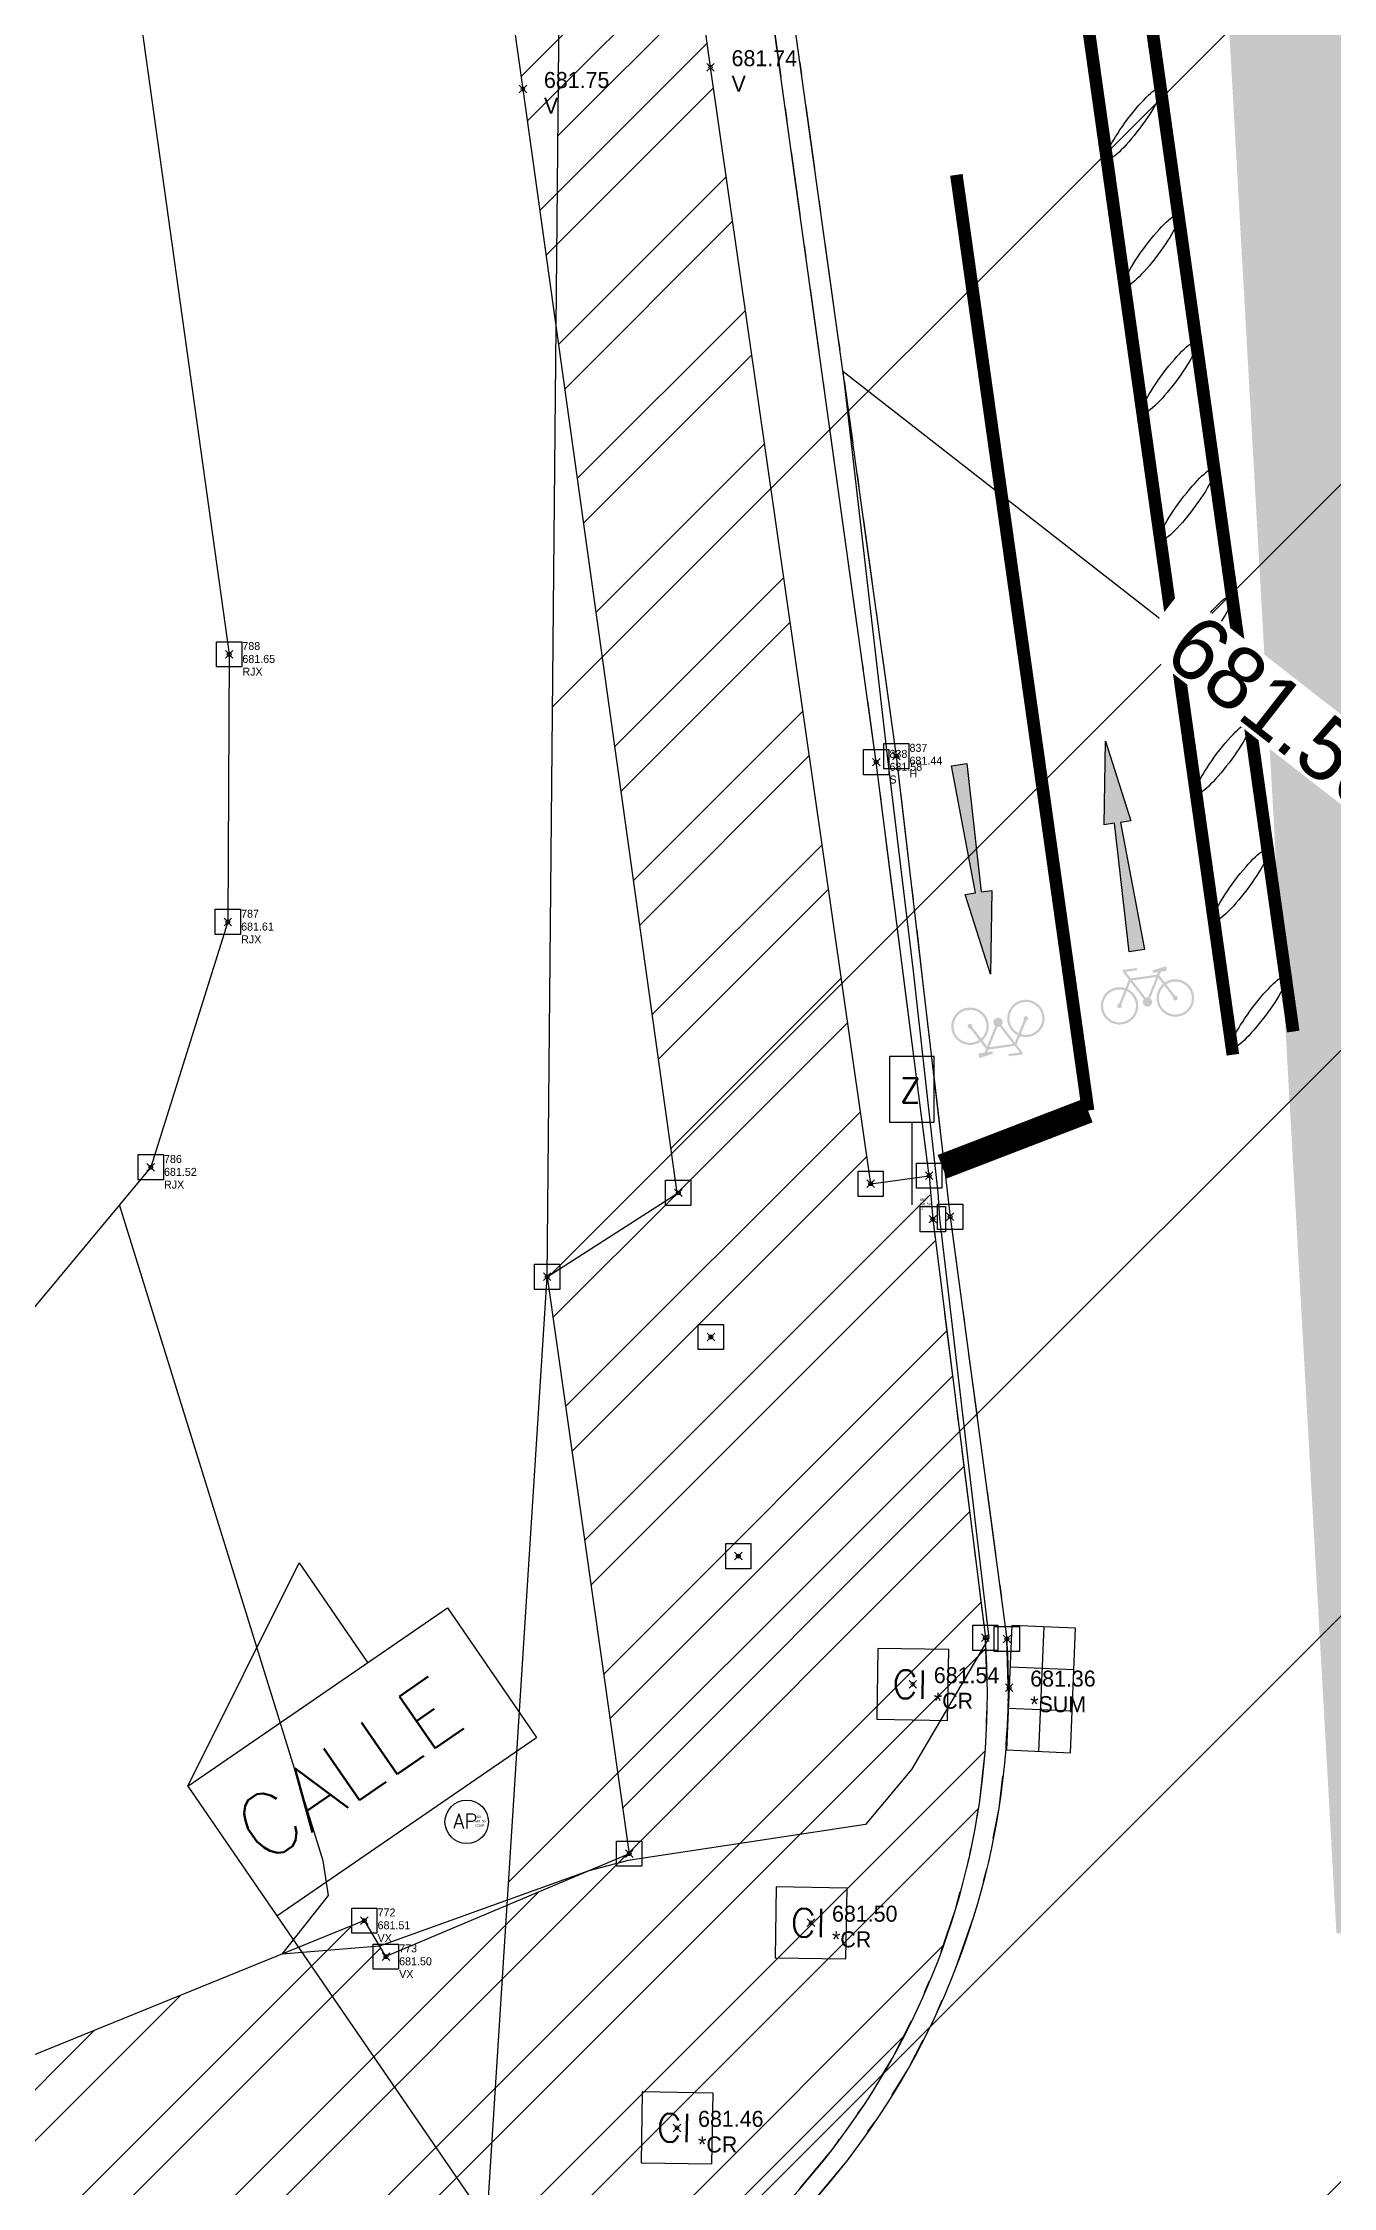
# Model space of a CAD drawing. Extents: x 350769 to 354978, y 6304672 to 6307963.
# Drawn here: x 352774.4 to 352784.64, y 6305531.52 to 6305548.54 of the extents above; entities that cross this region are included whole.
import ezdxf

# ---------------------------------------------------------------- set-up
doc = ezdxf.new("R2010")
doc.units = 0
doc.header["$PDMODE"] = 35
doc.header["$PDSIZE"] = 0.03
for name, pattern in [('CONTINUA', [0]), ('CONTINUOS', [0]), ('JPG_DASHDOT', [1, 0.5, -0.25, 0, -0.25])]:
    doc.linetypes.add(name, pattern=pattern)
doc.layers.get('0').update_dxf_attribs({"linetype": 'CONTINUOUS'})
for name, color, linetype in [('0-LEVANTAMIENTO 2020.SEP', 252, 'CONTINUOUS'), ('03_S2_Pav ext_Borde vereda', 7, 'CONTINUOUS'), ('1-PAVIMENTO', 161, 'CONTINUOUS'), ('1-REJA', 252, 'FENCELINE1'), ('1-SOLERA', 212, 'CONTINUOUS'), ('1-VEREDA', 251, 'CONTINUOUS'), ('2-ACHURADO VEREDA', 252, 'CONTINUOUS'), ('C-TINN', 5, 'CONTINUOUS'), ('C-TOPO - BORDE - 3', 7, 'CONTINUOUS'), ('C-TOPO-MINR', 8, 'CONTINUOUS'), ('ET1_ 8-DEM EXT CICLOVIA SEPARADOR', 181, 'CONTINUOUS'), ('ET1_ 8-DEM EXT DEMARCACION CICLOVIA', 181, 'CONTINUOUS'), ('TOP-URB-SOLERAS', 2, 'JPG_DASHDOT'), ('V-NODE - 2013', 4, 'CONTINUOUS'), ('V-NODE DIC 2005', 4, 'CONTINUOUS'), ('V-NODE-TEXT', 1, 'CONTINUOUS'), ('V-NODE-TEXT 2013', 2, 'CONTINUOUS'), ('V-NODE-TEXT DIC 2005', 2, 'CONTINUOUS'), ('Z-CIAP', 253, 'CONTINUOUS'), ('Z-CR', 253, 'CONTINUOUS'), ('Z-SUM', 253, 'CONTINUOUS'), ('Z-Z', 253, 'CONTINUOUS'), ('Z-ZC', 253, 'CONTINUOUS')]:
    doc.layers.add(name, color=color, linetype=linetype)
doc.layers.add('0_ASD_TOPOGRAFIA_ELEMENTOS', color=7, linetype='CONTINUOS', lineweight=5, true_color=0xbdbdbd)
doc.styles.add('ROMANS', font='romans.shx', dxfattribs={"width": 0.65})
doc.linetypes.add('FENCELINE1', pattern='A,6.35,-2.54,[133,ltypeshp.shx,S=2.54,R=0,X=-2.54,Y=0],-2.54,25.4', length=36.83)

# ---------------------------------------------------------------- blocks, each defined once
blk = doc.blocks.new('CR')
at = {"layer": 'Z-CR', "color": 9, "true_color": 0xbdbdbd}
for p, q in [((-1.125, 1.125), (-1.125, -1.125)), ((1.125, 1.125), (-1.125, 1.125)), ((1.125, -1.125), (1.125, 1.125)), ((-1.125, -1.125), (1.125, -1.125))]:
    blk.add_line(p, q, dxfattribs=at)
at = {"layer": 'Z-CR', "color": 9, "true_color": 0xbdbdbd, "style": 'ROMANS'}
blk.add_text('CI', height=0.9, dxfattribs=at).set_placement((-0.651, -0.452))
blk = doc.blocks.new('SUM')
at = {"layer": 'Z-SUM', "color": 9, "true_color": 0xbdbdbd}
for p, q in [((-1.498, 1.535), (-1.498, 0)), ((1.498, 1.535), (-1.498, 1.535)), ((-0.499, 1.535), (-0.499, 0)), ((0.499, 1.535), (0.499, 0)), ((1.498, 0), (1.498, 1.535)), ((-1.498, 0.768), (1.498, 0.768)), ((-1.498, 0), (1.498, 0))]:
    blk.add_line(p, q, dxfattribs=at)
blk.add_point((0, 0), dxfattribs=at)
blk = doc.blocks.new('ZC')
at = {"layer": 'Z-ZC'}
for p, q in [((0, 4.25), (1.732, 5.211)), ((1.732, 5.211), (1.732, 4.25)), ((0, 4.25), (2.5, 4.25)), ((0, 4.25), (0, 3)), ((2.5, 4.25), (2.5, 3)), ((0, 3), (2.5, 3))]:
    blk.add_line(p, q, dxfattribs=at)
blk.add_lwpolyline([(0, 3), (0, 0)], dxfattribs=at)
at = {"layer": 'Z-ZC', "style": 'ROMANS'}
blk.add_text('CALLE', height=0.5, dxfattribs=at).set_placement((0.138, 3.386))
blk = doc.blocks.new('*U161', base_point=(352776.949, 6305533.635))
at = {"layer": 'V-NODE - 2013', "lineweight": -2}
blk.add_point((352776.949, 6305533.635), dxfattribs=at)
at = {"layer": 'V-NODE-TEXT 2013', "linetype": 'ByBlock', "char_height": 0.0635}
for s, insert, attachment_point in [('772', (352777.054, 6305533.668), 7), ('VX', (352777.054, 6305533.529), 1), ('681.51', (352777.054, 6305533.63), 1)]:
    blk.add_mtext(s, dxfattribs=dict(at, insert=insert, attachment_point=attachment_point))
blk = doc.blocks.new('*U162', base_point=(352777.12, 6305533.349))
at = {"layer": 'V-NODE - 2013', "lineweight": -2}
blk.add_point((352777.12, 6305533.349), dxfattribs=at)
at = {"layer": 'V-NODE-TEXT 2013', "linetype": 'ByBlock', "char_height": 0.0635}
for s, insert, attachment_point in [('773', (352777.225, 6305533.382), 7), ('VX', (352777.225, 6305533.243), 1), ('681.50', (352777.225, 6305533.344), 1)]:
    blk.add_mtext(s, dxfattribs=dict(at, insert=insert, attachment_point=attachment_point))
blk = doc.blocks.new('*U251', base_point=(352781.011, 6305542.829))
at = {"layer": 'V-NODE - 2013', "lineweight": -2}
blk.add_point((352781.011, 6305542.829), dxfattribs=at)
at = {"layer": 'V-NODE-TEXT 2013', "linetype": 'ByBlock', "char_height": 0.0635}
for s, insert, attachment_point in [('838', (352781.116, 6305542.862), 7), ('S', (352781.116, 6305542.723), 1), ('681.58', (352781.116, 6305542.824), 1)]:
    blk.add_mtext(s, dxfattribs=dict(at, insert=insert, attachment_point=attachment_point))
blk = doc.blocks.new('*U254', base_point=(352775.254, 6305539.614))
at = {"layer": 'V-NODE - 2013', "lineweight": -2}
blk.add_point((352775.254, 6305539.614), dxfattribs=at)
at = {"layer": 'V-NODE-TEXT 2013', "linetype": 'ByBlock', "char_height": 0.0635}
for s, insert, attachment_point in [('786', (352775.359, 6305539.647), 7), ('681.52', (352775.359, 6305539.609), 1), ('RJX', (352775.359, 6305539.508), 1)]:
    blk.add_mtext(s, dxfattribs=dict(at, insert=insert, attachment_point=attachment_point))
blk = doc.blocks.new('*U255', base_point=(352775.866, 6305541.561))
at = {"layer": 'V-NODE - 2013', "lineweight": -2}
blk.add_point((352775.866, 6305541.561), dxfattribs=at)
at = {"layer": 'V-NODE-TEXT 2013', "linetype": 'ByBlock', "char_height": 0.0635}
for s, insert, attachment_point in [('787', (352775.971, 6305541.594), 7), ('681.61', (352775.971, 6305541.556), 1), ('RJX', (352775.971, 6305541.455), 1)]:
    blk.add_mtext(s, dxfattribs=dict(at, insert=insert, attachment_point=attachment_point))
blk = doc.blocks.new('*U256', base_point=(352775.876, 6305543.685))
at = {"layer": 'V-NODE - 2013', "lineweight": -2}
blk.add_point((352775.876, 6305543.685), dxfattribs=at)
at = {"layer": 'V-NODE-TEXT 2013', "linetype": 'ByBlock', "char_height": 0.0635}
for s, insert, attachment_point in [('788', (352775.981, 6305543.718), 7), ('681.65', (352775.981, 6305543.68), 1), ('RJX', (352775.981, 6305543.579), 1)]:
    blk.add_mtext(s, dxfattribs=dict(at, insert=insert, attachment_point=attachment_point))
blk = doc.blocks.new('*U397', base_point=(352781.17, 6305542.877))
at = {"layer": 'V-NODE - 2013', "lineweight": -2}
blk.add_point((352781.17, 6305542.877), dxfattribs=at)
at = {"layer": 'V-NODE-TEXT 2013', "linetype": 'ByBlock', "char_height": 0.0635}
for s, insert, attachment_point in [('837', (352781.275, 6305542.91), 7), ('681.44', (352781.275, 6305542.872), 1), ('H', (352781.275, 6305542.771), 1)]:
    blk.add_mtext(s, dxfattribs=dict(at, insert=insert, attachment_point=attachment_point))
blk = doc.blocks.new('Z')
for p, q in [((0.81, 5.399), (-0.81, 5.399)), ((-0.81, 5.399), (-0.81, 3)), ((0.81, 3), (0.81, 5.399)), ((-0.81, 3), (0.81, 3)), ((0, 3), (0, 0))]:
    blk.add_line(p, q)
at = {"style": 'ROMANS'}
blk.add_text('Z', height=0.9, rotation=360, dxfattribs=at).set_placement((-0.437, 3.706))
blk = doc.blocks.new('*U743', base_point=(352781.293, 6305539.317))
at = {"layer": 'Z-Z', "linetype": 'ByBlock', "lineweight": -2, "xscale": 0.2179037244193388, "yscale": 0.2179037244193388, "zscale": 0.2179037244193388}
blk.add_blockref('Z', (352781.293, 6305539.317), dxfattribs=at)
at = {"layer": 'V-NODE-TEXT', "linetype": 'ByBlock', "char_height": 0.02}
for s, insert, attachment_point in [('662', (352781.358, 6305539.357), 4), ('681.59', (352781.358, 6305539.332), 1), ('°Z', (352781.358, 6305539.287), 4)]:
    blk.add_mtext(s, dxfattribs=dict(at, insert=insert, attachment_point=attachment_point))
blk = doc.blocks.new('CIAP')
at = {"layer": 'Z-CIAP', "color": 9, "true_color": 0xbdbdbd}
blk.add_circle((0, 0), 1.2, dxfattribs=at)
at = {"layer": 'Z-CIAP', "color": 9, "true_color": 0xbdbdbd, "style": 'ROMANS'}
blk.add_text('AP', height=0.8, dxfattribs=at).set_placement((-0.75, -0.36))
blk = doc.blocks.new('*U792', base_point=(352777.761, 6305534.419))
at = {"layer": 'Z-CIAP', "linetype": 'ByBlock', "lineweight": -2, "xscale": 0.1434531147387305, "yscale": 0.1434531147387305, "zscale": 0.1434531147387305}
blk.add_blockref('CIAP', (352777.761, 6305534.419), dxfattribs=at)
at = {"layer": 'V-NODE-TEXT', "linetype": 'ByBlock', "char_height": 0.02}
for s, insert, attachment_point in [('663', (352777.826, 6305534.459), 4), ('681.55', (352777.826, 6305534.434), 1), ('°CIAP', (352777.826, 6305534.389), 4)]:
    blk.add_mtext(s, dxfattribs=dict(at, insert=insert, attachment_point=attachment_point))
blk = doc.blocks.new('A$C528D0449')
blk.add_lwpolyline([(0.655, -0.025), (0.655, -0.109), (0, 0), (0.655, 0.104), (0.656, 0.021), (1.68, 0.062), (1.68, -0.062)], close=True)
for points in [[(0, 0), (0.655, 0.104), (0.655, -0.109), (0.655, -0.025)], [(0.655, -0.025), (0.656, 0.021), (1.68, -0.062), (1.68, 0.062)]]:
    blk.add_solid(points)
blk = doc.blocks.new('BIKE')
at = {"linetype": 'Continuous'}
h = blk.add_hatch(color=256, dxfattribs=at)
h.paths.add_polyline_path([(0.029, 0.008, 1), (-0.045, 0.008, 1)])
h.paths.add_polyline_path([(-0.213, 0.008, 1), (-0.25, 0.008, 1)])
h.paths.add_polyline_path([(0.235, 0.008, 1), (0.197, 0.008, 1)])
edge = h.paths.add_edge_path()
edge.add_line((-0.055, 0.287), (-0.167, 0.287))
edge.add_line((-0.167, 0.287), (-0.167, 0.269))
edge.add_line((-0.167, 0.269), (-0.13, 0.204))
edge.add_line((-0.13, 0.204), (-0.232, 0.026))
edge.add_arc((-0.231, 0.008), 0.0187, 30.6322, 90.0977, ccw=False)
edge.add_line((-0.215, 0.017), (-0.119, 0.185))
edge.add_line((-0.119, 0.185), (-0.033, 0.035))
edge.add_line((-0.033, 0.035), (-0.018, 0.044))
edge.add_line((-0.018, 0.044), (-0.103, 0.194))
edge.add_line((-0.103, 0.194), (0.088, 0.194))
edge.add_line((0.088, 0.194), (0.002, 0.043))
edge.add_line((0.002, 0.043), (0.018, 0.034))
edge.add_line((0.018, 0.034), (0.104, 0.185))
edge.add_line((0.104, 0.185), (0.2, 0.017))
edge.add_arc((0.216, 0.008), 0.0186, 89.9724, 149.3243, ccw=False)
edge.add_line((0.216, 0.026), (0.115, 0.204))
edge.add_line((0.115, 0.204), (0.131, 0.231))
edge.add_line((0.131, 0.231), (0.179, 0.231))
edge.add_line((0.179, 0.231), (0.179, 0.269))
edge.add_line((0.179, 0.269), (0.067, 0.25))
edge.add_line((0.067, 0.25), (0.067, 0.231))
edge.add_line((0.067, 0.231), (0.109, 0.231))
edge.add_line((0.109, 0.231), (0.098, 0.212))
edge.add_line((0.098, 0.212), (-0.114, 0.212))
edge.add_line((-0.114, 0.212), (-0.145, 0.269))
edge.add_line((-0.145, 0.269), (-0.055, 0.269))
edge.add_line((-0.055, 0.269), (-0.055, 0.287))
h = blk.add_hatch(color=256, dxfattribs=at)
h.paths.add_polyline_path([(-0.38, 0.008, 1), (-0.083, 0.008, 1)])
h.paths.add_polyline_path([(-0.101, 0.008, -1), (-0.362, 0.008, -1)], flags=16)
h.paths.add_polyline_path([(-0.213, 0.008, -1), (-0.25, 0.008, -1)], flags=0)
h.paths.add_polyline_path([(0.067, 0.008, 1), (0.365, 0.008, 1)])
h.paths.add_polyline_path([(0.347, 0.008, -1), (0.085, 0.008, -1)], flags=16)
h.paths.add_polyline_path([(0.235, 0.008, -1), (0.197, 0.008, -1)], flags=0)
blk = doc.blocks.new('SEPA')
at = {"linetype": 'ByBlock'}
blk.add_ellipse((0, 0), major_axis=(-0.25, 0.25), ratio=0.169706, start_param=-1.570796, end_param=4.712389, dxfattribs=at)
blk = doc.blocks.new('*U1327')
at = {"color": 0, "linetype": 'ByBlock', "lineweight": -2, "transparency": 16777216}
blk.add_point((0, 0), dxfattribs=at)
blk = doc.blocks.new('*U1932', base_point=(352779.756, 6305548.287))
at = {"layer": 'V-NODE-TEXT DIC 2005', "linetype": 'ByBlock', "char_height": 0.127}
for s, insert, attachment_point in [('681.74', (352779.923, 6305548.358), 4), ('V', (352779.923, 6305548.219), 1)]:
    blk.add_mtext(s, dxfattribs=dict(at, insert=insert, attachment_point=attachment_point))
blk = doc.blocks.new('*U1933', base_point=(352779.756, 6305548.287))
at = {"layer": 'V-NODE-TEXT DIC 2005', "color": 2, "lineweight": -2}
blk.add_blockref('*U1932', (352779.756, 6305548.287), dxfattribs=at)
blk = doc.blocks.new('*U1930', base_point=(352778.267, 6305548.114))
at = {"layer": 'V-NODE-TEXT DIC 2005', "linetype": 'ByBlock', "char_height": 0.127}
for s, insert, attachment_point in [('681.75', (352778.434, 6305548.185), 4), ('V', (352778.434, 6305548.046), 1)]:
    blk.add_mtext(s, dxfattribs=dict(at, insert=insert, attachment_point=attachment_point))
blk = doc.blocks.new('*U1931', base_point=(352778.267, 6305548.114))
at = {"layer": 'V-NODE-TEXT DIC 2005', "color": 2, "lineweight": -2}
blk.add_blockref('*U1930', (352778.267, 6305548.114), dxfattribs=at)
blk = doc.blocks.new('*U1554', base_point=(352781.361, 6305535.454))
at = {"layer": 'V-NODE-TEXT DIC 2005', "linetype": 'ByBlock', "char_height": 0.127}
for s, insert, attachment_point in [('681.54', (352781.528, 6305535.525), 4), ('*CR', (352781.528, 6305535.386), 1)]:
    blk.add_mtext(s, dxfattribs=dict(at, insert=insert, attachment_point=attachment_point))
blk = doc.blocks.new('*U1555', base_point=(352781.361, 6305535.454))
at = {"layer": 'V-NODE-TEXT DIC 2005', "color": 2, "lineweight": -2}
blk.add_blockref('*U1554', (352781.361, 6305535.454), dxfattribs=at)
blk = doc.blocks.new('*U1552', base_point=(352780.554, 6305533.561))
at = {"layer": 'V-NODE-TEXT DIC 2005', "linetype": 'ByBlock', "char_height": 0.127}
for s, insert, attachment_point in [('681.50', (352780.721, 6305533.632), 4), ('*CR', (352780.721, 6305533.493), 1)]:
    blk.add_mtext(s, dxfattribs=dict(at, insert=insert, attachment_point=attachment_point))
blk = doc.blocks.new('*U1553', base_point=(352780.554, 6305533.561))
at = {"layer": 'V-NODE-TEXT DIC 2005', "color": 2, "lineweight": -2}
blk.add_blockref('*U1552', (352780.554, 6305533.561), dxfattribs=at)
blk = doc.blocks.new('*U1528', base_point=(352779.491, 6305531.933))
at = {"layer": 'V-NODE-TEXT DIC 2005', "linetype": 'ByBlock', "char_height": 0.127}
for s, insert, attachment_point in [('681.46', (352779.658, 6305532.004), 4), ('*CR', (352779.658, 6305531.865), 1)]:
    blk.add_mtext(s, dxfattribs=dict(at, insert=insert, attachment_point=attachment_point))
blk = doc.blocks.new('*U1529', base_point=(352779.491, 6305531.933))
at = {"layer": 'V-NODE-TEXT DIC 2005', "color": 2, "lineweight": -2}
blk.add_blockref('*U1528', (352779.491, 6305531.933), dxfattribs=at)
blk = doc.blocks.new('*U1386', base_point=(352782.126, 6305535.427))
at = {"layer": 'V-NODE-TEXT DIC 2005', "linetype": 'ByBlock', "char_height": 0.127}
for s, insert, attachment_point in [('681.36', (352782.293, 6305535.498), 4), ('*SUM', (352782.293, 6305535.359), 1)]:
    blk.add_mtext(s, dxfattribs=dict(at, insert=insert, attachment_point=attachment_point))
blk = doc.blocks.new('*U1387', base_point=(352782.126, 6305535.427))
at = {"layer": 'V-NODE-TEXT DIC 2005', "color": 2, "lineweight": -2}
blk.add_blockref('*U1386', (352782.126, 6305535.427), dxfattribs=at)
blk = doc.blocks.new('*U4400', base_point=(352776.949, 6305533.635))
at = {"layer": 'V-NODE - 2013', "lineweight": -2}
blk.add_point((352776.949, 6305533.635), dxfattribs=at)
at = {"layer": 'V-NODE-TEXT 2013', "linetype": 'ByBlock', "char_height": 0.0635}
for s, insert, attachment_point in [('772', (352777.054, 6305533.668), 7), ('VX', (352777.054, 6305533.529), 1), ('681.51', (352777.054, 6305533.63), 1)]:
    blk.add_mtext(s, dxfattribs=dict(at, insert=insert, attachment_point=attachment_point))
blk = doc.blocks.new('*U4401', base_point=(352777.12, 6305533.349))
at = {"layer": 'V-NODE - 2013', "lineweight": -2}
blk.add_point((352777.12, 6305533.349), dxfattribs=at)
at = {"layer": 'V-NODE-TEXT 2013', "linetype": 'ByBlock', "char_height": 0.0635}
for s, insert, attachment_point in [('773', (352777.225, 6305533.382), 7), ('VX', (352777.225, 6305533.243), 1), ('681.50', (352777.225, 6305533.344), 1)]:
    blk.add_mtext(s, dxfattribs=dict(at, insert=insert, attachment_point=attachment_point))
blk = doc.blocks.new('*U4497', base_point=(352781.011, 6305542.829))
at = {"layer": 'V-NODE - 2013', "lineweight": -2}
blk.add_point((352781.011, 6305542.829), dxfattribs=at)
at = {"layer": 'V-NODE-TEXT 2013', "linetype": 'ByBlock', "char_height": 0.0635}
for s, insert, attachment_point in [('838', (352781.116, 6305542.862), 7), ('S', (352781.116, 6305542.723), 1), ('681.58', (352781.116, 6305542.824), 1)]:
    blk.add_mtext(s, dxfattribs=dict(at, insert=insert, attachment_point=attachment_point))
blk = doc.blocks.new('*U4500', base_point=(352775.254, 6305539.614))
at = {"layer": 'V-NODE - 2013', "lineweight": -2}
blk.add_point((352775.254, 6305539.614), dxfattribs=at)
at = {"layer": 'V-NODE-TEXT 2013', "linetype": 'ByBlock', "char_height": 0.0635}
for s, insert, attachment_point in [('786', (352775.359, 6305539.647), 7), ('681.52', (352775.359, 6305539.609), 1), ('RJX', (352775.359, 6305539.508), 1)]:
    blk.add_mtext(s, dxfattribs=dict(at, insert=insert, attachment_point=attachment_point))
blk = doc.blocks.new('*U4501', base_point=(352775.866, 6305541.561))
at = {"layer": 'V-NODE - 2013', "lineweight": -2}
blk.add_point((352775.866, 6305541.561), dxfattribs=at)
at = {"layer": 'V-NODE-TEXT 2013', "linetype": 'ByBlock', "char_height": 0.0635}
for s, insert, attachment_point in [('787', (352775.971, 6305541.594), 7), ('681.61', (352775.971, 6305541.556), 1), ('RJX', (352775.971, 6305541.455), 1)]:
    blk.add_mtext(s, dxfattribs=dict(at, insert=insert, attachment_point=attachment_point))
blk = doc.blocks.new('*U4502', base_point=(352775.876, 6305543.685))
at = {"layer": 'V-NODE - 2013', "lineweight": -2}
blk.add_point((352775.876, 6305543.685), dxfattribs=at)
at = {"layer": 'V-NODE-TEXT 2013', "linetype": 'ByBlock', "char_height": 0.0635}
for s, insert, attachment_point in [('788', (352775.981, 6305543.718), 7), ('681.65', (352775.981, 6305543.68), 1), ('RJX', (352775.981, 6305543.579), 1)]:
    blk.add_mtext(s, dxfattribs=dict(at, insert=insert, attachment_point=attachment_point))
blk = doc.blocks.new('*U4646', base_point=(352781.17, 6305542.877))
at = {"layer": 'V-NODE - 2013', "lineweight": -2}
blk.add_point((352781.17, 6305542.877), dxfattribs=at)
at = {"layer": 'V-NODE-TEXT 2013', "linetype": 'ByBlock', "char_height": 0.0635}
for s, insert, attachment_point in [('837', (352781.275, 6305542.91), 7), ('681.44', (352781.275, 6305542.872), 1), ('H', (352781.275, 6305542.771), 1)]:
    blk.add_mtext(s, dxfattribs=dict(at, insert=insert, attachment_point=attachment_point))
blk = doc.blocks.new('*U5022', base_point=(352781.293, 6305539.317))
at = {"layer": 'Z-Z', "linetype": 'ByBlock', "lineweight": -2, "xscale": 0.2179037244193388, "yscale": 0.2179037244193388, "zscale": 0.2179037244193388}
blk.add_blockref('Z', (352781.293, 6305539.317), dxfattribs=at)
at = {"layer": 'V-NODE-TEXT', "linetype": 'ByBlock', "char_height": 0.02}
for s, insert, attachment_point in [('662', (352781.358, 6305539.357), 4), ('681.59', (352781.358, 6305539.332), 1), ('°Z', (352781.358, 6305539.287), 4)]:
    blk.add_mtext(s, dxfattribs=dict(at, insert=insert, attachment_point=attachment_point))
blk = doc.blocks.new('*U5071', base_point=(352777.761, 6305534.419))
at = {"layer": 'Z-CIAP', "linetype": 'ByBlock', "lineweight": -2, "xscale": 0.1434531147387305, "yscale": 0.1434531147387305, "zscale": 0.1434531147387305}
blk.add_blockref('CIAP', (352777.761, 6305534.419), dxfattribs=at)
at = {"layer": 'V-NODE-TEXT', "linetype": 'ByBlock', "char_height": 0.02}
for s, insert, attachment_point in [('663', (352777.826, 6305534.459), 4), ('681.55', (352777.826, 6305534.434), 1), ('°CIAP', (352777.826, 6305534.389), 4)]:
    blk.add_mtext(s, dxfattribs=dict(at, insert=insert, attachment_point=attachment_point))
blk = doc.blocks.new('TOPOGRAFIA')
at = {"layer": '1-PAVIMENTO', "color": 9, "true_color": 0xbdbdbd, "flags": 128}
for points in [[(390635.813, 6302579.761), (390647.518, 6302584.464), (390663.399, 6302590.731, -0.06016), (390676.007, 6302594.225), (390694.28, 6302596.797), (390717.243, 6302599.992), (390735.728, 6302602.558), (390756.301, 6302605.422, -0.083561), (390768.736, 6302603.378, -0.216582), (390773.077, 6302600.019), (390773.206, 6302599.275), (390773.222, 6302599.256), (390775.006, 6302586.612), (390777.159, 6302571.136), (390779.322, 6302556.152), (390781.17, 6302542.877), (390781.598, 6302539.221)], [(390778.751, 6302530.032, 0.296782), (390782.048, 6302535.87, 0.30076)]]:
    blk.add_lwpolyline(points, format="xyb", dxfattribs=at)
blk.add_lwpolyline([(390781.598, 6302539.221), (390782.048, 6302535.87)], dxfattribs=at)
at = {"layer": '1-REJA', "color": 9, "true_color": 0xbdbdbd, "flags": 128}
blk.add_lwpolyline([(390617.874, 6302564.101), (390623.121, 6302567.639), (390630.809, 6302571.84), (390636.519, 6302574.549), (390647.519, 6302578.903), (390655.174, 6302581.999), (390662.884, 6302584.895), (390664.622, 6302585.451), (390670.811, 6302587.388), (390678.239, 6302589.316), (390682.657, 6302590.056), (390686.927, 6302590.717), (390697.544, 6302592.228), (390711.414, 6302594.106), (390725.734, 6302596.126), (390738.984, 6302597.943), (390752.1, 6302599.747), (390756.091, 6302599.956), (390758.713, 6302599.53), (390766.266, 6302597.729), (390767.867, 6302596.473), (390768.733, 6302594.649), (390769.993, 6302585.57), (390771.631, 6302574.23), (390772.485, 6302568.265), (390774.129, 6302556.217), (390775.876, 6302543.685), (390775.866, 6302541.561), (390775.254, 6302539.614), (390773.933, 6302538.027), (390772.121, 6302537.026), (390761.679, 6302533.001), (390749.581, 6302528.273, -0.439912), (390747.382, 6302529.771), (390747.416, 6302530.903)], format="xyb", dxfattribs=at)
at = {"layer": '1-SOLERA', "color": 9, "true_color": 0xbdbdbd, "flags": 128}
for points in [[(390781.431, 6302539.547), (390781.011, 6302542.829), (390779.158, 6302556.166), (390777.019, 6302571.077), (390774.867, 6302586.537), (390773.054, 6302599.225), (390772.814, 6302599.853), (390772.676, 6302599.767, 0.218521), (390768.712, 6302602.964, 0.079407), (390756.356, 6302605.005), (390735.709, 6302602.051), (390716.646, 6302599.451), (390694.262, 6302596.344), (390676.055, 6302593.81, 0.060763), (390663.524, 6302590.306), (390647.586, 6302583.967), (390636.008, 6302579.363)], [(390778.682, 6302530.165, 0.30076), (390781.877, 6302535.88, 15.002174)]]:
    blk.add_lwpolyline(points, format="xyb", dxfattribs=at)
blk.add_lwpolyline([(390781.431, 6302539.547), (390781.46, 6302539.202), (390781.877, 6302535.88)], dxfattribs=at)
at = {"layer": '1-VEREDA', "color": 9, "true_color": 0xbdbdbd}
blk.add_line((390778.4, 6302538.745), (390779.051, 6302534.166), dxfattribs=at)
at = {"layer": '1-VEREDA', "color": 9, "true_color": 0xbdbdbd, "flags": 128}
for points in [[(390780.967, 6302539.483), (390779.696, 6302548.344), (390777.83, 6302561.778), (390775.967, 6302574.833)], [(390774.502, 6302574.654), (390776.311, 6302561.585), (390778.207, 6302548.17), (390779.428, 6302539.41)], [(390780.967, 6302539.483), (390781.431, 6302539.547)], [(390778.4, 6302538.745), (390779.44, 6302539.411)], [(390779.051, 6302534.166), (390777.12, 6302533.349), (390776.949, 6302533.635), (390767.175, 6302529.661), (390757.695, 6302525.376), (390748.002, 6302520.893), (390737.888, 6302516.144), (390730.032, 6302512.591), (390725.232, 6302511.131), (390711.741, 6302505.751), (390701.822, 6302501.812), (390688.808, 6302496.674), (390675.378, 6302491.326)]]:
    blk.add_lwpolyline(points, dxfattribs=at)
at = {"layer": 'C-TINN', "color": 9, "linetype": 'Continuous', "lineweight": -3, "true_color": 0xbdbdbd}
for points, elevation in [([(390775.776, 6302543.585), (390775.776, 6302543.785), (390775.976, 6302543.785), (390775.976, 6302543.585), (390775.776, 6302543.585)], 681.649), ([(390780.911, 6302542.729), (390780.911, 6302542.929), (390781.111, 6302542.929), (390781.111, 6302542.729), (390780.911, 6302542.729)], 681.579), ([(390781.07, 6302542.777), (390781.07, 6302542.977), (390781.27, 6302542.977), (390781.27, 6302542.777), (390781.07, 6302542.777)], 681.44), ([(390775.766, 6302541.461), (390775.766, 6302541.661), (390775.966, 6302541.661), (390775.966, 6302541.461), (390775.766, 6302541.461)], 681.606), ([(390775.154, 6302539.514), (390775.154, 6302539.714), (390775.354, 6302539.714), (390775.354, 6302539.514), (390775.154, 6302539.514)], 681.523), ([(390781.331, 6302539.447), (390781.331, 6302539.647), (390781.531, 6302539.647), (390781.531, 6302539.447), (390781.331, 6302539.447)], 681.557), ([(390779.34, 6302539.311), (390779.34, 6302539.511), (390779.54, 6302539.511), (390779.54, 6302539.311), (390779.34, 6302539.311)], 681.645), ([(390780.867, 6302539.383), (390780.867, 6302539.583), (390781.067, 6302539.583), (390781.067, 6302539.383), (390780.867, 6302539.383)], 681.593), ([(390781.36, 6302539.102), (390781.36, 6302539.302), (390781.56, 6302539.302), (390781.56, 6302539.102), (390781.36, 6302539.102)], 681.549), ([(390781.498, 6302539.121), (390781.498, 6302539.321), (390781.698, 6302539.321), (390781.698, 6302539.121), (390781.498, 6302539.121)], 681.418), ([(390778.3, 6302538.645), (390778.3, 6302538.845), (390778.5, 6302538.845), (390778.5, 6302538.645), (390778.3, 6302538.645)], 681.665), ([(390779.599, 6302538.167), (390779.599, 6302538.367), (390779.799, 6302538.367), (390779.799, 6302538.167), (390779.599, 6302538.167)], 681.615), ([(390779.817, 6302536.428), (390779.817, 6302536.628), (390780.017, 6302536.628), (390780.017, 6302536.428), (390779.817, 6302536.428)], 681.593), ([(390781.777, 6302535.78), (390781.777, 6302535.98), (390781.977, 6302535.98), (390781.977, 6302535.78), (390781.777, 6302535.78)], 681.526), ([(390781.948, 6302535.77), (390781.948, 6302535.97), (390782.148, 6302535.97), (390782.148, 6302535.77), (390781.948, 6302535.77)], 681.365), ([(390778.951, 6302534.066), (390778.951, 6302534.266), (390779.151, 6302534.266), (390779.151, 6302534.066), (390778.951, 6302534.066)], 681.501), ([(390776.849, 6302533.535), (390776.849, 6302533.735), (390777.049, 6302533.735), (390777.049, 6302533.535), (390776.849, 6302533.535)], 681.512), ([(390777.02, 6302533.249), (390777.02, 6302533.449), (390777.22, 6302533.449), (390777.22, 6302533.249), (390777.02, 6302533.249)], 681.495)]:
    blk.add_lwpolyline(points, dxfattribs=dict(at, elevation=elevation))
for p in [(390775.876, 6302543.685, 681.649), (390781.17, 6302542.877, 681.44), (390781.011, 6302542.829, 681.579), (390775.866, 6302541.561, 681.606), (390775.254, 6302539.614, 681.523), (390780.967, 6302539.483, 681.593), (390781.431, 6302539.547, 681.557), (390779.44, 6302539.411, 681.645), (390781.46, 6302539.202, 681.549), (390781.598, 6302539.221, 681.418), (390778.4, 6302538.745, 681.665), (390779.699, 6302538.267, 681.615), (390779.917, 6302536.528, 681.593), (390781.877, 6302535.88, 681.526), (390782.048, 6302535.87, 681.365), (390779.051, 6302534.166, 681.501), (390776.949, 6302533.635, 681.512), (390777.12, 6302533.349, 681.495)]:
    blk.add_point(p, dxfattribs=at)
at = {"layer": 'C-TOPO - BORDE - 3', "color": 9, "true_color": 0xbdbdbd, "elevation": 679.37, "flags": 128}
blk.add_lwpolyline([(390771.631, 6302574.23), (390772.485, 6302568.265), (390774.129, 6302556.217), (390775.876, 6302543.685), (390775.866, 6302541.561), (390775.254, 6302539.614), (390773.933, 6302538.027), (390772.121, 6302537.026), (390761.679, 6302533.001), (390749.581, 6302528.273), (390748.002, 6302520.893), (390737.888, 6302516.144), (390730.032, 6302512.591), (390725.232, 6302511.131), (390711.741, 6302505.751), (390701.822, 6302501.812), (390688.808, 6302496.674), (390675.378, 6302491.326)], dxfattribs=at)
at = {"layer": 'C-TOPO-MINR', "color": 9, "linetype": 'Continuous', "lineweight": -3, "true_color": 0xbdbdbd, "elevation": 681.5}
blk.add_lwpolyline([(390786.86, 6302541.16), (390780.745, 6302545.929), (390781.101, 6302542.856), (390781.304, 6302541.169), (390781.499, 6302539.413), (390781.512, 6302539.209), (390781.81, 6302536.684), (390781.905, 6302535.878), (390781.292, 6302534.834), (390780.926, 6302534.399), (390779.043, 6302534.113), (390778.729, 6302534.03), (390777.07, 6302533.433), (390776.297, 6302533.37), (390776.664, 6302533.835), (390776.623, 6302534.11), (390775.005, 6302539.315)], dxfattribs=at)
at = {"color": 9, "true_color": 0xbdbdbd}
for name, p in [('*U4502', (390775.876, 6302543.685)), ('*U4497', (390781.011, 6302542.829)), ('*U4646', (390781.17, 6302542.877)), ('*U4501', (390775.866, 6302541.561)), ('*U4500', (390775.254, 6302539.614)), ('*U4400', (390776.949, 6302533.635)), ('*U4401', (390777.12, 6302533.349))]:
    blk.add_blockref(name, p, dxfattribs=at)
at = {"layer": 'V-NODE DIC 2005', "color": 9, "lineweight": -2, "true_color": 0xbdbdbd, "rotation": 359.9963883938062}
for p in [(390779.696, 6302548.344), (390778.207, 6302548.171), (390781.301, 6302535.511), (390782.066, 6302535.484), (390780.493, 6302533.618), (390779.43, 6302531.99)]:
    blk.add_blockref('*U1327', p, dxfattribs=at)
at = {"layer": 'V-NODE-TEXT DIC 2005', "color": 9, "lineweight": -2, "true_color": 0xbdbdbd, "rotation": 359.9963883938062}
for name, p in [('*U1933', (390779.696, 6302548.344)), ('*U1931', (390778.207, 6302548.171)), ('*U1555', (390781.301, 6302535.511)), ('*U1387', (390782.066, 6302535.484)), ('*U1553', (390780.493, 6302533.618)), ('*U1529', (390779.43, 6302531.99))]:
    blk.add_blockref(name, p, dxfattribs=at)
at = {"layer": 'Z-CIAP', "color": 9, "true_color": 0xbdbdbd}
blk.add_blockref('*U5071', (390777.761, 6302534.419), dxfattribs=at)
at = {"layer": 'Z-CR', "color": 9, "true_color": 0xbdbdbd, "xscale": 0.25, "yscale": 0.25, "zscale": 0.25, "rotation": 359.0901018221344}
for p in [(390781.301, 6302535.51), (390780.494, 6302533.617), (390779.43, 6302531.99)]:
    blk.add_blockref('CR', p, dxfattribs=at)
at = {"layer": 'Z-SUM', "color": 9, "true_color": 0xbdbdbd, "xscale": 0.33, "yscale": 0.33, "zscale": 0.33, "rotation": 267.5838480645526}
blk.add_blockref('SUM', (390782.066, 6302535.483), dxfattribs=at)
at = {"layer": 'Z-Z', "color": 9, "true_color": 0xbdbdbd}
blk.add_blockref('*U5022', (390781.293, 6302539.317), dxfattribs=at)
at = {"layer": 'Z-ZC', "color": 9, "true_color": 0xbdbdbd, "rotation": 34.48049301273834}
blk.add_blockref('ZC', (390777.953, 6302531.199), dxfattribs=at)
at = {"layer": 'C-TOPO-MINR', "color": 9, "linetype": 'Continuous', "lineweight": -3, "true_color": 0xbdbdbd, "insert": (390784.231, 6302543.211, 681.5), "char_height": 0.5, "width": 2.40476, "attachment_point": 5, "rotation": 322.0523, "bg_fill": 3, "box_fill_scale": 1.0635, "bg_fill_color": 256, "bg_fill_true_color": 13158600, "bg_fill_transparency": 0}
blk.add_mtext('681.50', dxfattribs=at)

msp = doc.modelspace()

# ---------------------------------------------------------------- hatches: boundary and pattern name
at = {"layer": '0-LEVANTAMIENTO 2020.SEP'}
h = msp.add_hatch(dxfattribs=at)
h.set_pattern_fill('ANSI31', color=256)
h.paths.add_polyline_path([(352786.854, 6305570.328), (352789.559, 6305568.782), (352796.229, 6305563.036), (352796.394, 6305559.215), (352799.497, 6305544.587), (352801.562, 6305544.648), (352802.129, 6305542.952), (352804.138, 6305542.251), (352805.852, 6305542.013), (352807.818, 6305542.159), (352809.533, 6305542.539), (352812.285, 6305543.63), (352814.276, 6305543.31), (352814.959, 6305536.974), (352827.184, 6305536.576), (352863.395, 6305535.87), (352863.73, 6305535.71), (352863.65, 6305535.385), (352849.705, 6305519.489), (352837.089, 6305514.089), (352826.678, 6305509.881), (352813.927, 6305505.338), (352798.327, 6305503.46), (352783.05, 6305513.452), (352782.929, 6305513.515), (352778.101, 6305521.91), (352778.034, 6305522.055), (352777.821, 6305529.65), (352778.4, 6305538.745), (352778.623, 6305562.211)])
at = {"layer": '03_S2_Pav ext_Borde vereda'}
h = msp.add_hatch(dxfattribs=at)
h.set_pattern_fill('DOTS', color=256, scale=0.2)
h.set_pattern_definition([(0, (0, 0), (0.079375, 0.15875), [0, -0.15875])])
edge = h.paths.add_edge_path()
edge.add_arc((352748.807, 6305741.269), 0.6, 191.9515, 355.6455, ccw=False)
edge.add_arc((352792.166, 6305750.447), 44.919, 191.6658, 191.9515, ccw=False)
edge.add_line((352748.174, 6305741.364), (352741.238, 6305741.435))
edge.add_arc((352792.166, 6305750.447), 51.719, 188.0126, 190.0351, ccw=False)
edge.add_line((352740.951, 6305743.238), (352740.749, 6305743.24))
edge.add_arc((352792.166, 6305750.447), 51.919, 187.9792, 192.0603)
edge.add_arc((352692.496, 6305729.152), 50, 5.6038, 12.0603, ccw=False)
edge.add_arc((352885.486, 6305749.065), 144.016, 185.9908, 195.05624)
edge.add_arc((352743.517, 6305710.875), 3, -16.8305, 15.0562, ccw=False)
edge.add_line((352746.389, 6305710.007), (352745.329, 6305706.502))
edge.add_arc((352748.2, 6305705.634), 3, 163.1695, 198.1695)
edge.add_line((352745.35, 6305704.698), (352746.83, 6305700.188))
edge.add_arc((353217.983, 6305866.064), 499.5, 199.39537, 202.53487)
edge.add_line((352756.622, 6305674.633), (352763.639, 6305654.529))
edge.add_line((352763.639, 6305654.529), (352766.426, 6305646.435))
edge.add_arc((352769.263, 6305647.412), 3, 199.0021, 234.0031)
edge.add_line((352767.5, 6305644.985), (352769.962, 6305643.197))
edge.add_arc((352768.198, 6305640.77), 3, 17.9764, 54.0015, ccw=False)
edge.add_arc((351870.786, 6305349.592), 946.469, 17.70596, 17.976359, ccw=False)
edge.add_arc((357774.17, 6306970.411), 5176.321, 194.922513, 195.061819)
edge.add_arc((352345.674, 6305526.266), 441.256, 9.34098, 12.96792, ccw=False)
edge.add_line((352781.079, 6305597.886), (352781.449, 6305594.732))
edge.add_line((352781.449, 6305594.732), (352781.712, 6305591.66))
edge.add_line((352781.712, 6305591.66), (352781.839, 6305588.604))
edge.add_line((352781.839, 6305588.604), (352781.836, 6305585.625))
edge.add_line((352781.836, 6305585.625), (352781.765, 6305582.656))
edge.add_line((352781.765, 6305582.656), (352781.694, 6305579.728))
edge.add_line((352781.694, 6305579.728), (352781.692, 6305576.786))
edge.add_line((352781.692, 6305576.786), (352781.816, 6305573.824))
edge.add_line((352781.816, 6305573.824), (352782.133, 6305570.857))
edge.add_line((352782.133, 6305570.857), (352782.422, 6305567.893))
edge.add_arc((352351.016, 6305527.324), 433.31, 3.22552, 5.37215, ccw=False)
edge.add_line((352783.639, 6305551.705), (352784.663, 6305533.533))
edge.add_line((352784.663, 6305533.533), (352784.863, 6305533.544))
edge.add_line((352784.863, 6305533.544), (352784.761, 6305535.341))
edge.add_line((352784.761, 6305535.341), (352791.052, 6305535.696))
edge.add_line((352791.052, 6305535.696), (352790.129, 6305552.071))
edge.add_arc((352351.167, 6305527.339), 439.658, 3.2247, 6.06057)
edge.add_arc((352790.357, 6305573.969), 2, 6.0606, 186.0606, ccw=False)
edge.add_arc((352351.162, 6305527.338), 443.663, 3.21745, 6.06057, ccw=False)
edge.add_line((352794.126, 6305552.239), (352795.045, 6305535.921))
edge.add_line((352795.045, 6305535.921), (352802.334, 6305536.332))
edge.add_line((352802.334, 6305536.332), (352802.435, 6305534.534))
edge.add_line((352802.435, 6305534.534), (352802.635, 6305534.546))
edge.add_line((352802.635, 6305534.546), (352801.614, 6305552.661))
edge.add_arc((352351.183, 6305527.34), 451.142, 3.21751, 7.53958)
edge.add_line((352798.425, 6305586.535), (352797.901, 6305589.489))
edge.add_line((352797.901, 6305589.489), (352797.337, 6305592.434))
edge.add_line((352797.337, 6305592.434), (352796.696, 6305595.358))
edge.add_line((352796.696, 6305595.358), (352795.983, 6305598.257))
edge.add_line((352795.983, 6305598.257), (352795.231, 6305601.141))
edge.add_line((352795.231, 6305601.141), (352794.478, 6305604.033))
edge.add_line((352794.478, 6305604.033), (352793.76, 6305606.951))
edge.add_line((352793.76, 6305606.951), (352793.112, 6305609.908))
edge.add_line((352793.112, 6305609.908), (352792.539, 6305612.89))
edge.add_line((352792.539, 6305612.89), (352792.032, 6305615.833))
edge.add_arc((352349.379, 6305527.058), 451.467, 11.34037, 13.00836)
edge.add_arc((357774.17, 6306970.411), 5162.321, 194.999983, 195.064624, ccw=False)
edge.add_arc((357774.17, 6306970.411), 5162.321, 194.918755, 194.999983, ccw=False)
edge.add_arc((351870.786, 6305349.592), 960.469, 17.685582, 18.028446)
edge.add_line((352784.099, 6305646.847), (352779.713, 6305660.065))
edge.add_line((352779.713, 6305660.065), (352778.245, 6305664.271))
edge.add_arc((352781.077, 6305665.26), 3, 164.2427, 199.242, ccw=False)
edge.add_line((352778.19, 6305666.074), (352779.097, 6305669.287))
edge.add_arc((352776.209, 6305670.102), 3, 344.2427, 379.2412)
edge.add_line((352779.042, 6305671.091), (352775.313, 6305681.773))
edge.add_arc((353217.983, 6305866.064), 479.5, 199.39537, 202.60286, ccw=False)
edge.add_arc((352886.447, 6305749.311), 128.007, 193.01673, 199.38233, ccw=False)
edge.add_line((352761.729, 6305720.48), (352761.207, 6305722.929))
edge.add_arc((352758.273, 6305722.303), 3, 12.0434, 47.0434)
edge.add_line((352760.317, 6305724.499), (352758.056, 6305726.605))
edge.add_arc((352760.094, 6305728.805), 3, 189.0153, 227.1838, ccw=False)
edge.add_arc((352890.905, 6305749.734), 135.474, 186.61724, 189.08835, ccw=False)
edge.add_arc((352776.2, 6305736.427), 20, 179.05, 186.6144, ccw=False)
edge.add_arc((352822.484, 6305735.659), 66.291, 173.57381, 179.05002, ccw=False)
edge.add_line((352756.61, 6305743.079), (352756.409, 6305743.081))
edge.add_arc((352822.484, 6305735.659), 66.491, 173.59144, 175.14861)
edge.add_line((352756.232, 6305741.282), (352749.412, 6305741.352))
edge.add_arc((352781.038, 6305739.581), 31.675, 176.7951, 177.0268)
at = {"layer": '2-ACHURADO VEREDA'}
h = msp.add_hatch(dxfattribs=at)
h.set_pattern_fill('ANSI32', color=256, scale=0.09)
h.paths.add_polyline_path([(352720.617, 6305598.054), (352732.368, 6305599.703), (352742.734, 6305601.134), (352755.34, 6305602.893), (352757.27, 6305603.202), (352761.983, 6305602.436), (352770.567, 6305600.41), (352771.013, 6305599.078), (352772.382, 6305589.499), (352773.367, 6305582.69), (352774.502, 6305574.654), (352776.311, 6305561.585), (352778.207, 6305548.171), (352779.696, 6305548.344), (352777.83, 6305561.778), (352775.967, 6305574.833), (352774.777, 6305582.795), (352773.865, 6305589.674), (352772.388, 6305600.297, 0.05743), (352771.451, 6305601.418), (352762.18, 6305603.377), (352757.291, 6305604.147), (352755.264, 6305603.879), (352742.632, 6305602.124), (352732.139, 6305600.646), (352720.501, 6305599.028), (352712.936, 6305597.962), (352700.518, 6305596.221), (352698.257, 6305595.938), (352688.145, 6305594.514, 0.016921), (352676.257, 6305592.819, 0.0646), (352658.21, 6305587.147), (352649.116, 6305583.522), (352638.688, 6305579.25), (352638.972, 6305578.433), (352649.251, 6305582.52), (352658.538, 6305586.235, -0.061952), (352676.156, 6305591.833, -0.0218), (352688.13, 6305593.524), (352698.383, 6305594.963), (352700.716, 6305595.265), (352713.022, 6305596.978)])
h = msp.add_hatch(dxfattribs=at)
h.set_pattern_fill('ANSI32', color=256, scale=0.09)
h.paths.add_polyline_path([(352778.513, 6305530.641), (352778.682, 6305530.165, 0.30076), (352781.877, 6305535.88), (352781.417, 6305539.545), (352780.967, 6305539.483), (352779.696, 6305548.344), (352778.207, 6305548.171), (352779.429, 6305539.404), (352778.4, 6305538.745), (352779.051, 6305534.166), (352777.12, 6305533.349), (352776.949, 6305533.635), (352767.175, 6305529.661), (352757.695, 6305525.376), (352748.002, 6305520.893), (352737.888, 6305516.144), (352730.032, 6305512.591), (352725.232, 6305511.131), (352711.741, 6305505.751), (352701.822, 6305501.812), (352688.808, 6305496.674), (352675.378, 6305491.326), (352662.77, 6305486.309), (352650.76, 6305481.531), (352641.08, 6305477.675), (352632.611, 6305474.335), (352623.668, 6305470.801), (352617.537, 6305468.424), (352605.764, 6305463.41), (352608.355, 6305461.211), (352618.346, 6305465.146), (352624.871, 6305467.668), (352633.825, 6305471.211), (352642.415, 6305474.593), (352652.307, 6305478.512), (352664.168, 6305483.169), (352676.565, 6305488.051), (352690.331, 6305493.466), (352703.095, 6305498.55), (352713.345, 6305502.582), (352726.41, 6305507.725), (352731.324, 6305509.731), (352740.236, 6305513.341), (352747.826, 6305516.788), (352758.93, 6305522.123), (352768.406, 6305526.356)])

# ---------------------------------------------------------------- linework, layer by layer
at = {"layer": '0-LEVANTAMIENTO 2020.SEP', "flags": 128}
msp.add_lwpolyline([(352813.927, 6305505.338), (352798.327, 6305503.46), (352783.05, 6305513.452), (352782.929, 6305513.515), (352778.101, 6305521.91), (352778.034, 6305522.055), (352777.821, 6305529.65), (352778.4, 6305538.745), (352778.623, 6305562.211), (352786.854, 6305570.328)], dxfattribs=at)
at = {"layer": '1-REJA', "ltscale": 0.2, "flags": 128}
msp.add_lwpolyline([(352617.874, 6305564.101), (352623.121, 6305567.639), (352630.809, 6305571.84), (352636.519, 6305574.549), (352647.519, 6305578.903), (352655.174, 6305581.999), (352662.884, 6305584.895), (352664.622, 6305585.451), (352670.811, 6305587.388), (352678.239, 6305589.316), (352682.657, 6305590.056), (352686.927, 6305590.717), (352697.544, 6305592.228), (352711.414, 6305594.106), (352725.734, 6305596.126), (352738.984, 6305597.943), (352752.1, 6305599.747), (352756.091, 6305599.956), (352758.713, 6305599.53), (352766.266, 6305597.729), (352767.867, 6305596.473), (352768.733, 6305594.649), (352769.993, 6305585.57), (352771.631, 6305574.23), (352772.485, 6305568.265), (352774.129, 6305556.217), (352775.876, 6305543.685), (352775.866, 6305541.561), (352775.254, 6305539.614), (352773.933, 6305538.027), (352772.121, 6305537.026), (352761.679, 6305533.001), (352749.581, 6305528.273, -0.439912), (352747.382, 6305529.771), (352747.416, 6305530.903)], format="xyb", dxfattribs=at)
at = {"layer": '1-VEREDA'}
msp.add_line((352778.4, 6305538.745), (352779.051, 6305534.166), dxfattribs=at)
at = {"layer": '1-VEREDA', "flags": 128}
for points in [[(352780.967, 6305539.483), (352779.696, 6305548.344), (352777.83, 6305561.778), (352775.967, 6305574.833)], [(352774.502, 6305574.654), (352776.311, 6305561.585), (352778.207, 6305548.17), (352779.428, 6305539.41)], [(352780.967, 6305539.483), (352781.431, 6305539.547)], [(352778.4, 6305538.745), (352779.44, 6305539.411)], [(352779.051, 6305534.166), (352777.12, 6305533.349), (352776.949, 6305533.635), (352767.175, 6305529.661), (352757.695, 6305525.376), (352748.002, 6305520.893), (352737.888, 6305516.144), (352730.032, 6305512.591), (352725.232, 6305511.131), (352711.741, 6305505.751), (352701.822, 6305501.812), (352688.808, 6305496.674), (352675.378, 6305491.326)]]:
    msp.add_lwpolyline(points, dxfattribs=at)
at = {"layer": 'C-TOPO - BORDE - 3', "elevation": 679.37, "flags": 128}
msp.add_lwpolyline([(352771.631, 6305574.23), (352772.485, 6305568.265), (352774.129, 6305556.217), (352775.876, 6305543.685), (352775.866, 6305541.561), (352775.254, 6305539.614), (352773.933, 6305538.027), (352772.121, 6305537.026), (352761.679, 6305533.001), (352749.581, 6305528.273), (352748.002, 6305520.893), (352737.888, 6305516.144), (352730.032, 6305512.591), (352725.232, 6305511.131), (352711.741, 6305505.751), (352701.822, 6305501.812), (352688.808, 6305496.674), (352675.378, 6305491.326)], dxfattribs=at)
at = {"layer": 'ET1_ 8-DEM EXT DEMARCACION CICLOVIA', "color": 181, "flags": 128}
for points, const_width in [([(352780.078, 6305567.253), (352783.841, 6305540.507)], 0.1), ([(352780.574, 6305567.323), (352784.32, 6305540.691)], 0.1), ([(352781.534, 6305539.618), (352782.692, 6305540.064)], 0.2)]:
    msp.add_lwpolyline(points, dxfattribs=dict(at, const_width=const_width))
at = {"layer": 'ET1_ 8-DEM EXT DEMARCACION CICLOVIA', "color": 181, "ltscale": 0.5, "const_width": 0.1, "flags": 128}
msp.add_lwpolyline([(352781.647, 6305547.49), (352782.692, 6305540.064)], dxfattribs=at)
at = {"layer": 'TOP-URB-SOLERAS', "flags": 128}
for points in [[(352635.813, 6305579.761), (352647.518, 6305584.464), (352663.399, 6305590.731, -0.06016), (352676.007, 6305594.225), (352694.28, 6305596.797), (352717.243, 6305599.992), (352735.728, 6305602.558), (352756.301, 6305605.422, -0.083561), (352768.736, 6305603.378, -0.216582), (352773.077, 6305600.019), (352773.206, 6305599.275), (352773.222, 6305599.256), (352775.006, 6305586.612), (352777.159, 6305571.136), (352779.322, 6305556.152), (352781.17, 6305542.877), (352781.598, 6305539.221)], [(352781.431, 6305539.547), (352781.011, 6305542.829), (352779.158, 6305556.166), (352777.019, 6305571.077), (352774.867, 6305586.537), (352773.054, 6305599.225), (352772.814, 6305599.853), (352772.676, 6305599.767, 0.218521), (352768.712, 6305602.964, 0.079407), (352756.356, 6305605.005), (352735.709, 6305602.051), (352716.646, 6305599.451), (352694.262, 6305596.344), (352676.055, 6305593.81, 0.060763), (352663.524, 6305590.306), (352647.586, 6305583.967), (352636.008, 6305579.363)], [(352778.682, 6305530.165, 0.30076), (352781.877, 6305535.88, 15.002174)], [(352778.751, 6305530.032, 0.296782), (352782.048, 6305535.87, 0.30076)]]:
    msp.add_lwpolyline(points, format="xyb", dxfattribs=at)
for points in [[(352781.431, 6305539.547), (352781.46, 6305539.202), (352781.877, 6305535.88)], [(352781.598, 6305539.221), (352782.048, 6305535.87)]]:
    msp.add_lwpolyline(points, dxfattribs=at)

# ---------------------------------------------------------------- block references
for name, p in [('*U256', (352775.876, 6305543.685)), ('*U251', (352781.011, 6305542.829)), ('*U397', (352781.17, 6305542.877)), ('*U255', (352775.866, 6305541.561)), ('*U254', (352775.254, 6305539.614)), ('*U161', (352776.949, 6305533.635)), ('*U162', (352777.12, 6305533.349))]:
    msp.add_blockref(name, p)
at = {"layer": 'ET1_ 8-DEM EXT CICLOVIA SEPARADOR', "color": 181, "linetype": 'CONTINUA', "rotation": 278.0084047618236}
for p in [(352783.054, 6305547.896), (352783.196, 6305546.889), (352783.338, 6305545.882), (352783.479, 6305544.875), (352783.621, 6305543.868), (352783.763, 6305542.861), (352783.904, 6305541.853), (352784.046, 6305540.846)]:
    msp.add_blockref('SEPA', p, dxfattribs=at)
at = {"layer": 'ET1_ 8-DEM EXT DEMARCACION CICLOVIA', "color": 181}
for p, rotation in [((352782.831, 6305542.995), 278.494428890796), ((352781.917, 6305541.147), 98.49442889079597)]:
    msp.add_blockref('A$C528D0449', p, dxfattribs=dict(at, rotation=rotation))
at = {"layer": 'ET1_ 8-DEM EXT DEMARCACION CICLOVIA', "linetype": 'CONTINUA', "ltscale": 2}
for p, rotation in [((352783.172, 6305540.919), 8.00840474374285), ((352781.968, 6305540.771), 188.0084047437427)]:
    msp.add_blockref('BIKE', p, dxfattribs=dict(at, rotation=rotation))
at = {"layer": 'Z-CIAP'}
msp.add_blockref('*U792', (352777.761, 6305534.419), dxfattribs=at)
at = {"layer": 'Z-CR', "xscale": 0.25, "yscale": 0.25, "zscale": 0.25, "rotation": 359.0901018221344}
for p in [(352781.301, 6305535.51), (352780.494, 6305533.617), (352779.43, 6305531.99)]:
    msp.add_blockref('CR', p, dxfattribs=at)
at = {"layer": 'Z-SUM', "xscale": 0.33, "yscale": 0.33, "zscale": 0.33, "rotation": 267.5838480645526}
msp.add_blockref('SUM', (352782.066, 6305535.483), dxfattribs=at)
at = {"layer": 'Z-Z'}
msp.add_blockref('*U743', (352781.293, 6305539.317), dxfattribs=at)
at = {"layer": 'Z-ZC', "rotation": 34.48049301273834}
msp.add_blockref('ZC', (352777.953, 6305531.199), dxfattribs=at)

# ---------------------------------------------------------------- next in the draw order: block references
at = {"layer": '0_ASD_TOPOGRAFIA_ELEMENTOS', "color": 30, "true_color": 0xf26507}
msp.add_blockref('TOPOGRAFIA', (-38000, 3000), dxfattribs=at)

doc.saveas('drawing.dxf')
